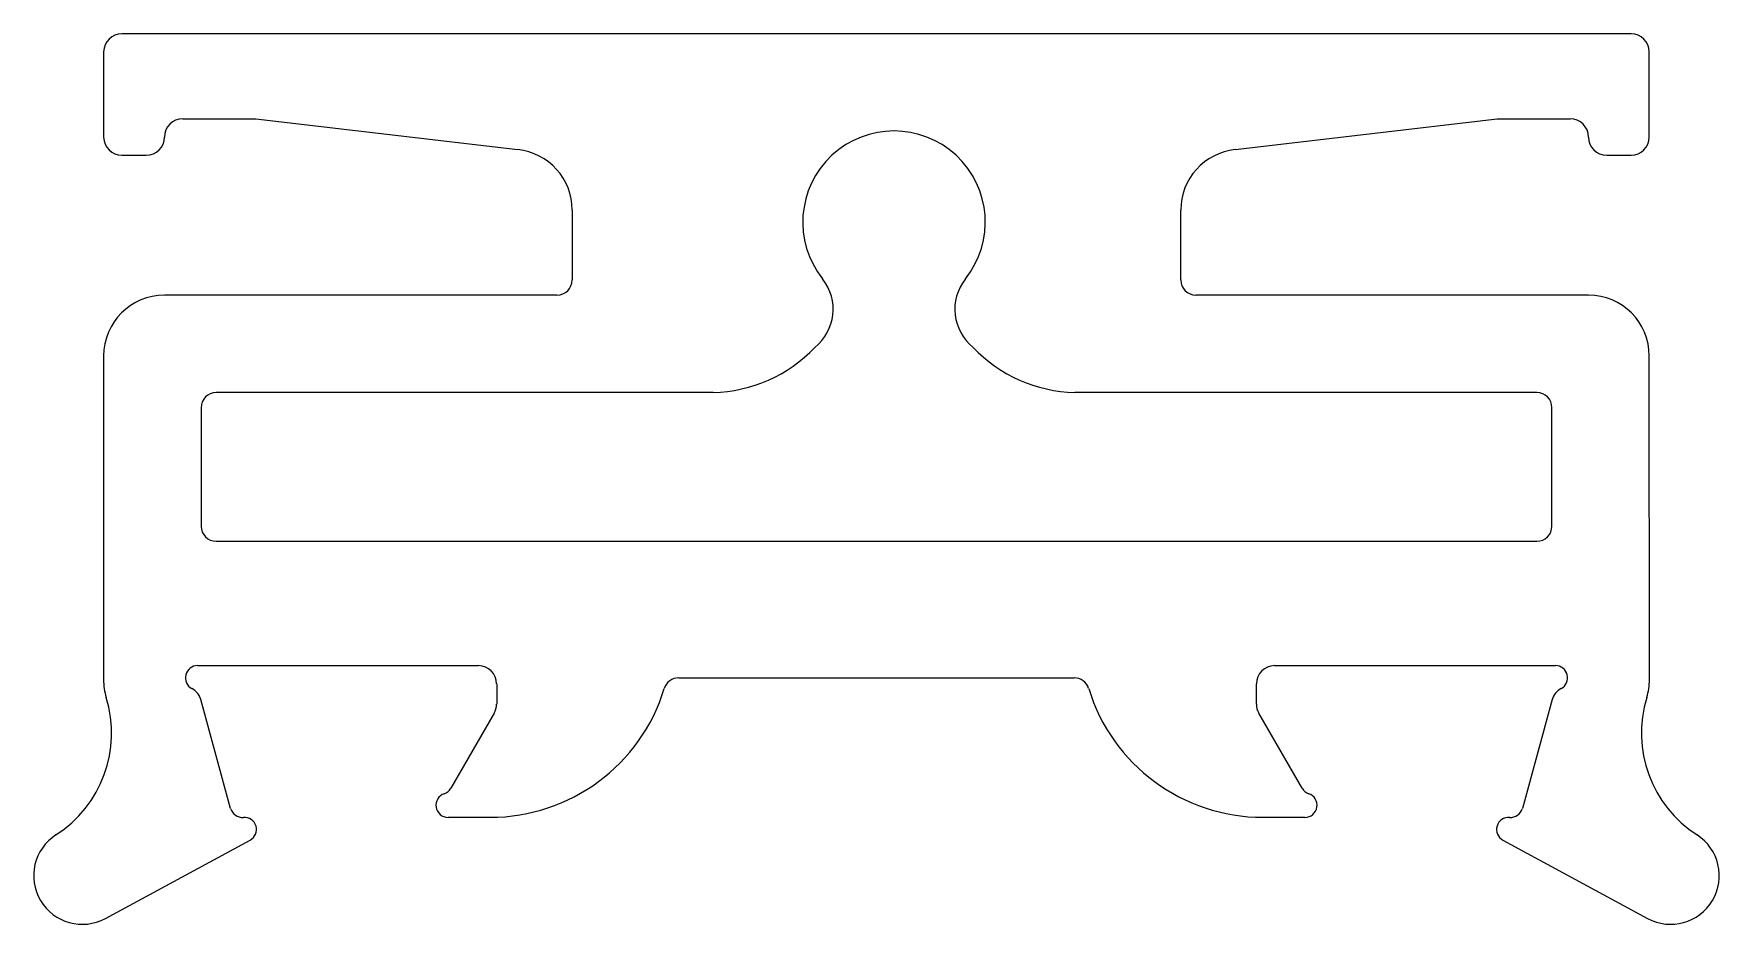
# Model space of a CAD drawing. Extents: x -13.4 to 14.3, y -0.9 to 13.8.
import ezdxf

# ---------------------------------------------------------------- set-up
doc = ezdxf.new("R2010")
doc.units = 0
doc.layers.add('1', color=7, linetype='CONTINUOUS')
doc.layers.add('5', color=6, linetype='CONTINUOUS')

msp = doc.modelspace()

# ---------------------------------------------------------------- linework, layer by layer
at = {"layer": '1', "color": 7}
for p, q in [((12.885, 13.789), (-11.917, 13.789)), ((-12.217, 13.489), (-12.217, 12.089)), ((13.185, 12.089), (13.185, 13.489)), ((-10.917, 12.389), (-9.717, 12.389)), ((-9.717, 12.389), (-5.412, 11.883)), ((6.381, 11.883), (10.685, 12.389)), ((10.685, 12.389), (11.885, 12.389)), ((-11.917, 11.789), (-11.517, 11.789)), ((12.485, 11.789), (12.885, 11.789)), ((-4.517, 10.888), (-4.517, 9.739)), ((5.485, 9.739), (5.485, 10.888)), ((-4.767, 9.489), (-11.217, 9.489)), ((12.185, 9.489), (5.735, 9.489)), ((-12.217, 8.489), (-12.218, 3.166)), ((13.187, 3.166), (13.185, 8.489)), ((-10.673, 3.397), (-6.058, 3.397)), ((7.026, 3.397), (11.642, 3.397)), ((-5.758, 3.098), (-5.758, 2.764)), ((-2.765, 3.197), (0.484, 3.197)), ((0.484, 3.197), (3.733, 3.197)), ((6.727, 2.764), (6.727, 3.098)), ((-10.13, 1.048), (-10.622, 2.838)), ((11.59, 2.838), (11.099, 1.048)), ((-5.798, 2.615), (-6.511, 1.381)), ((7.48, 1.381), (6.767, 2.615)), ((-6.556, 0.903), (-5.865, 0.903)), ((6.834, 0.903), (7.525, 0.903)), ((-12.188, -0.76), (-9.81, 0.528)), ((10.779, 0.528), (13.157, -0.76))]:
    msp.add_line(p, q, dxfattribs=at)
for centre, radius, start, end in [((-11.917, 13.489), 0.3, 90, 180), ((12.885, 13.489), 0.3, 360, 90), ((-10.917, 12.089), 0.3, 90, 180), ((11.885, 12.089), 0.3, 360, 90), ((-11.917, 12.089), 0.3, 180.0001, 270.0001), ((-11.517, 12.089), 0.3, 270, 0), ((12.485, 12.089), 0.3, 180, 270), ((12.885, 12.089), 0.3, 269.9999, 359.9999), ((-5.517, 10.888), 1, 0, 83.991), ((6.485, 10.888), 1, 96.009, 180), ((-4.767, 9.739), 0.25, 270, 0), ((5.735, 9.739), 0.25, 180, 270), ((-11.217, 8.489), 1, 90, 180), ((12.185, 8.489), 1, 0, 90), ((-10.673, 3.197), 0.2, 90, 241.601), ((-6.058, 3.098), 0.299, 0, 90), ((7.026, 3.098), 0.299, 90, 180), ((11.642, 3.197), 0.2, 298.399, 90), ((-11.22, 3.166), 0.998, 180, 197.0289), ((-2.765, 2.948), 0.249, 90, 163.0038), ((3.733, 2.948), 0.249, 16.9962, 90), ((12.189, 3.166), 0.998, 342.9711, 360), ((-14.082, 2.29), 1.995, 302.8062, 17.0289), ((-10.91, 2.759), 0.299, 15.3574, 61.601), ((-5.865, 3.896), 2.993, 270.0001, 343.0038), ((6.834, 3.896), 2.993, 196.9962, 269.9999), ((11.879, 2.759), 0.299, 118.399, 164.6426), ((15.051, 2.29), 1.995, 162.9711, 237.1938), ((-6.058, 2.764), 0.299, 330, 0), ((7.026, 2.764), 0.299, 180, 210), ((-6.556, 1.102), 0.2, 108.5904, 270), ((-6.684, 1.481), 0.2, 288.5904, 330), ((7.652, 1.481), 0.2, 210, 251.4096), ((7.525, 1.102), 0.2, 270, 71.4096), ((-9.938, 1.101), 0.2, 195.3574, 274.6891), ((-9.905, 0.703), 0.2, 298.4364, 94.6891), ((10.874, 0.703), 0.2, 85.3109, 241.5636), ((10.906, 1.101), 0.2, 265.3109, 344.6426), ((-12.569, -0.058), 0.798, 122.8062, 298.4364), ((13.537, -0.058), 0.798, 241.5636, 57.1938)]:
    msp.add_arc(centre, radius, start, end, dxfattribs=at)
at = {"layer": '5', "color": 7}
for p, q in [((-2.199, 7.889), (-10.367, 7.889)), ((11.336, 7.889), (3.743, 7.889)), ((-10.617, 7.639), (-10.617, 5.691)), ((11.585, 5.691), (11.585, 7.639)), ((-10.367, 5.442), (11.336, 5.442))]:
    msp.add_line(p, q, dxfattribs=at)
for centre, radius, start, end in [((0.772, 10.689), 1.5, 321.5, 218.5), ((-1.028, 9.257), 0.8, 308.5, 38.5), ((2.572, 9.257), 0.8, 141.5, 231.5), ((-2.257, 10.266), 2.378, 271.3871, 316.5561), ((3.8, 10.266), 2.378, 223.4439, 268.6129), ((-10.367, 7.639), 0.249, 90, 180), ((11.336, 7.639), 0.249, 0, 90), ((-10.367, 5.691), 0.249, 180, 270), ((11.336, 5.691), 0.249, 270, 0)]:
    msp.add_arc(centre, radius, start, end, dxfattribs=at)

doc.saveas('drawing.dxf')
